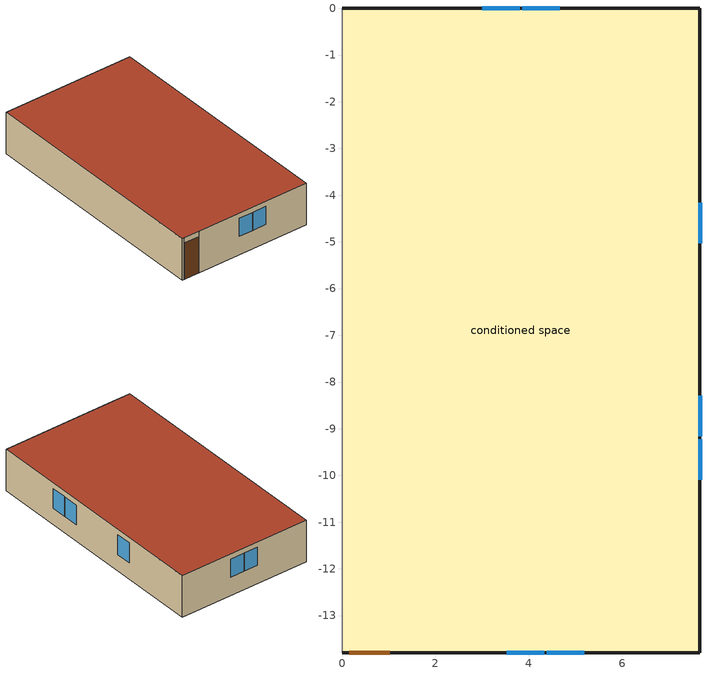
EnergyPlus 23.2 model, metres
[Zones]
conditioned space
 floor adiabatic: 0,-13.79 0,0 7.66,0 7.66,-13.79 z0
 wall outside: 0,-13.79 0.13,-13.79 1.05,-13.79 7.66,-13.79 7.66,0 0,0 z0:2.44
 wall adiabatic: 0,0 0,-13.79 z0:2.44
 window: 4.66,0 3.86,0 / 3.8,0 3.01,0 / 3.53,-13.79 4.33,-13.79 / 4.39,-13.79 5.18,-13.79 z1.07:2.13; 7.66,-10.1 7.66,-9.23 / 7.66,-9.17 7.66,-8.3 / 7.66,-5.03 7.66,-4.16 z0.97:2.13
 door: 0.15,-13.79 1.02,-13.79 z0:2.13
 roof outside: 7.66,-13.79 7.66,0 0,0 0,-13.79 z2.44
[Building]
Building 1
[Zone]
conditioned space: Multiplier=1; Part of Total Floor Area=Yes
[Space]
conditioned space 1: Zone=conditioned space; Space Type=Space Type 1
[SpaceList]
Space Type 1: conditioned space 1
